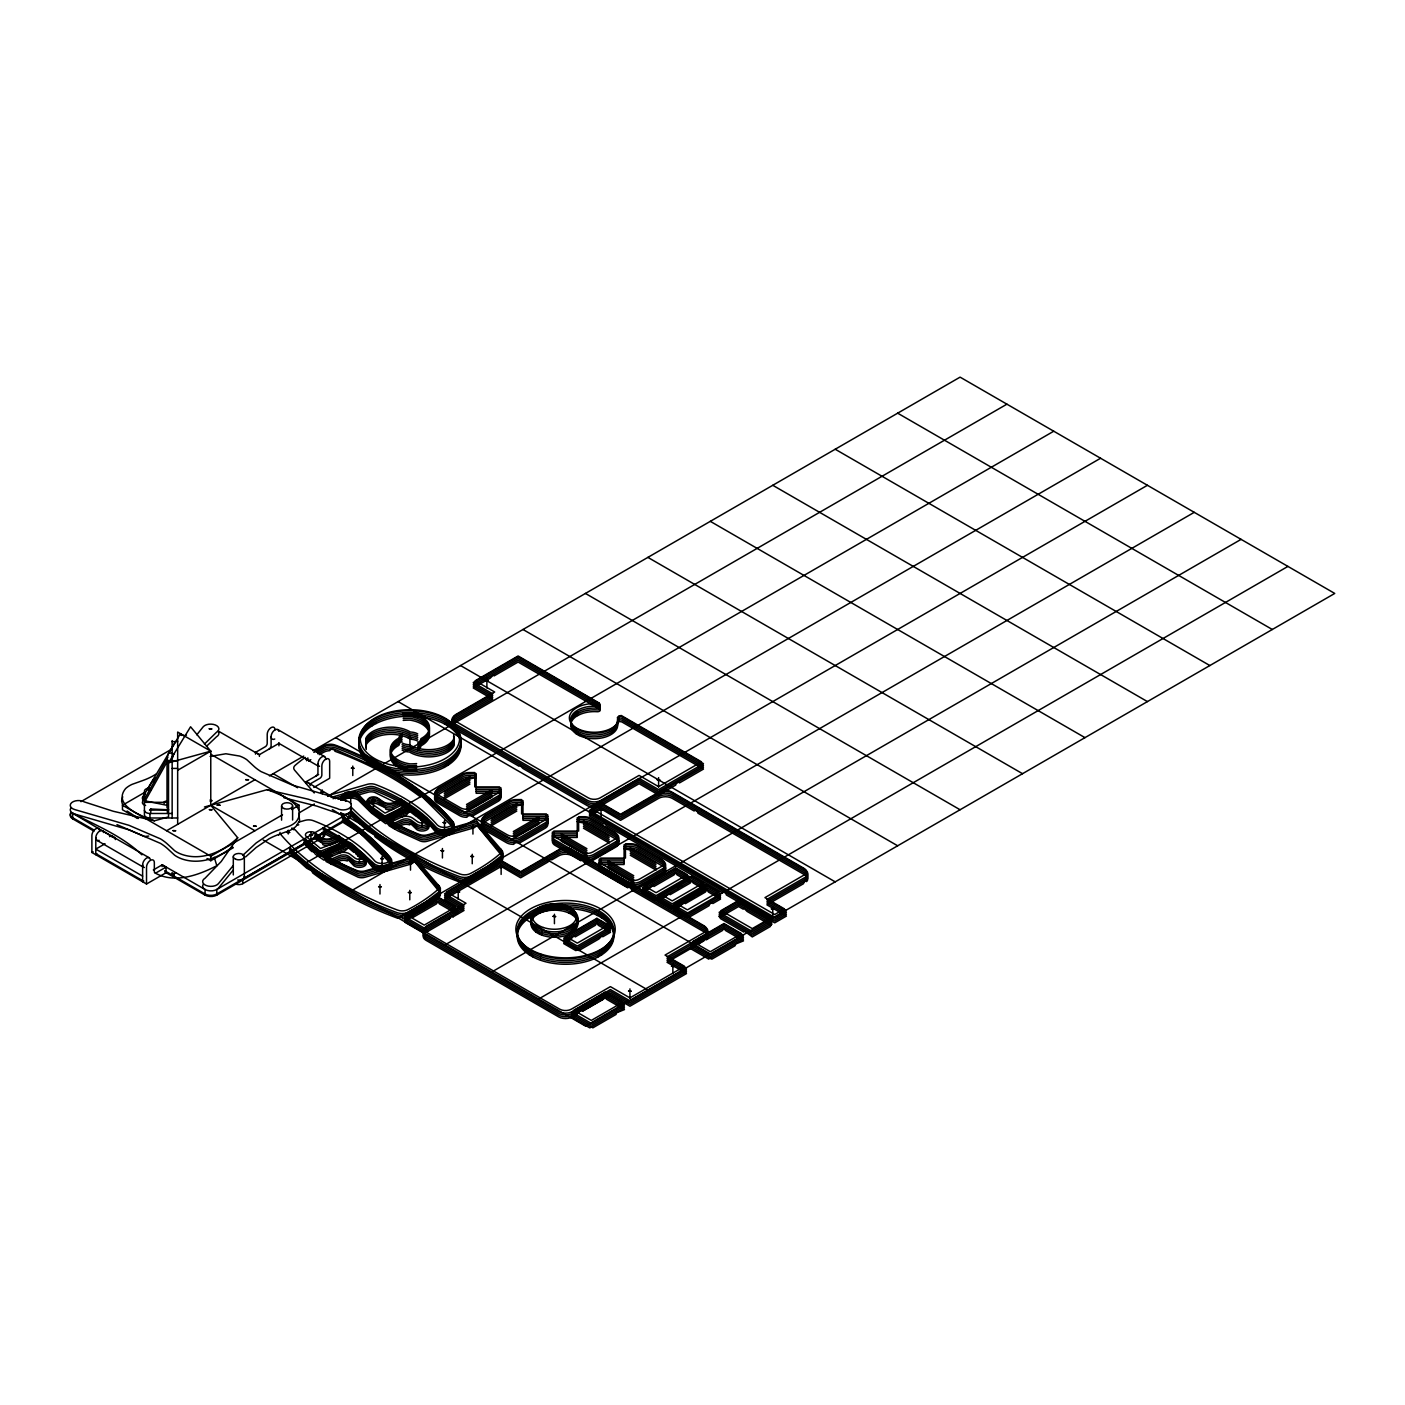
<?xml version="1.0" encoding="UTF-8"?>
<svg xmlns="http://www.w3.org/2000/svg" width="1405" height="1405" viewBox="0 0 1405 1405"><rect width="100%" height="100%" fill="white"/><g stroke="black" fill="none" stroke-linecap="round" stroke-linejoin="round"><path stroke-width="1.5" d="M122.709 796.74L121.603 801.026L122.867 805.82M536.359 915.077L537.834 912.776L539.467 913.268M372.114 725.805L372.852 723.979A51.054 29.47 0 0 1 375.205 722.644L376.031 723.557M529.861 917.588L531.389 915.305L532.969 915.779M448.933 919.204L452.41 915.832L453.183 916.745M677.667 888.575L678.439 886.783L680.758 885.449L681.53 886.344M450.074 917.184L449.301 918.975L427.331 931.673L426.558 930.76M444.226 767.429L445.034 765.655A51.054 29.47 0 0 0 447.352 764.285L448.09 765.163M597.669 957.191L598.495 955.4A48.297 27.889 0 0 0 600.831 954.048L601.568 954.943M569.376 934.132L571.765 931.48L572.485 932.34M165.931 801.149L164.244 801.728L164.122 803.397M537.254 913.777L539.081 911.705L540.943 912.372M144.434 799.146L167.88 757.19M167.88 760.386L144.434 802.325L167.88 802.325M175.256 742.244L147.297 789.487L151.319 790.312M167.002 807.682L167.002 760.263A5.515 1.493 -78.5 0 1 168.828 752.746L179.858 734.727L185.056 735.781A5.515 1.493 -78.5 0 1 186.479 735.114M145.611 805.469A5.515 3.179 0 0 1 142.695 801.5L142.695 797.004L153.725 778.967A5.515 3.179 0 0 1 155.147 777.703M237.708 837.766C223.342 851.623 201.776 861.353 181.895 854.416A28.908 16.684 0 0 1 174.642 850.71L168.108 844.651A59.993 34.633 0 0 0 160.486 838.873L129.067 825.35L74.922 809.631A8.272 4.777 0 0 1 71.778 802.554A8.272 4.777 0 0 1 84.37 801.939L113.278 811.265L154.445 820.801L168.53 816.902L168.53 762.827L190.571 726.771L210.768 751.166L210.768 805.241L237.708 837.766L221.2 861.528L205.06 878.213A8.272 4.777 0 0 0 206.131 885.484A8.272 4.777 0 0 0 218.372 883.675L233.09 865.726M196.805 734.797L203.181 726.807A8.272 4.777 0 0 1 215.422 724.998A8.272 4.777 0 0 1 216.493 732.268L204.41 744.123M576.173 733.796L576.875 732.918L579.246 735.57M536.008 932.095L536.71 931.234A23.463 13.541 0 0 0 539.046 932.586L539.889 934.343M671.467 907.454L670.712 908.368L658.576 901.36L669.377 893.773L670.15 894.669L690.206 883.095L691.734 880.847L693.262 883.078L705.398 890.085L697.688 894.546L696.915 893.633L694.597 894.967L693.824 896.776L673.768 908.35L672.222 907.893M686.659 916.429L685.903 917.342L673.75 910.335L684.551 902.748L685.324 903.643L705.38 892.07L706.926 889.822L708.436 892.052L720.589 899.06L712.879 903.52L712.107 902.607L709.788 903.942L709.016 905.751L688.959 917.325L687.414 916.868M529.299 954.82L530.036 953.942A48.297 27.889 0 0 0 532.372 955.295L533.18 957.086M317.688 753.73L324.116 750.252A9.659 5.585 0 0 1 335.777 749.743L371.921 765.321L372.676 764.408A51.054 29.47 0 0 0 375.012 765.76L375.82 767.534M233.09 870.239L218.372 888.188A8.272 4.777 0 0 1 207.483 890.454A8.272 4.777 0 0 1 203.321 884.219M444.419 723.874L446.017 723.417L447.545 725.683M597.459 915.463L598.284 914.532A48.297 27.889 0 0 1 600.638 915.884L601.393 917.693M568.955 913.074L569.798 912.126A23.463 13.541 0 0 1 572.134 913.478L572.836 915.322M206.447 746.371L216.493 736.764A8.272 4.777 0 0 0 218.038 731.267M242.608 855.487L256.184 842.947L269.04 834.271A59.993 34.633 0 0 1 279.033 829.863L289.518 826.105A28.908 16.684 0 0 0 295.946 821.925C309.609 805.188 278.945 793.86 267.108 789.68L204.445 806.997M245.612 856.927L256.184 847.461L269.04 838.785A59.993 34.633 0 0 1 279.033 834.377L289.518 830.601A28.908 16.684 0 0 0 295.946 826.421L299.651 820.678L298.685 813.671M232.598 846.706C218.829 858.086 199.44 865.094 181.895 858.912A28.908 16.684 0 0 1 174.642 855.206L168.108 849.164A59.993 34.633 0 0 0 160.486 843.386L129.067 829.863L74.922 814.127A8.272 4.777 0 0 1 70.935 807.945M305.781 759.403L307.923 757.945M306.483 760.72L308.643 759.28M308.643 761.071L310.839 759.648M313.842 752.395L324.116 746.652A9.659 5.585 0 0 1 335.777 746.125C379.596 762.634 422.097 786.326 453.165 822.013A9.659 5.585 0 0 1 448.81 829.477A9.659 5.585 0 0 1 435.866 826.965C419.691 808.384 397.685 795.88 374.924 787.063A6.902 3.987 0 0 0 368.04 786.818L331.053 797.425M156.429 773.927L152.513 776.21A59.993 34.633 0 0 1 142.52 780.618L132.035 784.376A28.908 16.684 0 0 0 125.607 788.556C111.943 805.293 142.608 816.621 154.445 820.801M80.928 801.675L171.744 749.128M164.912 871.978L205.077 895.108A8.272 4.777 0 0 0 216.792 895.108L348.879 818.676A8.272 4.777 0 0 0 350.618 813.39M177.662 770.274L210.768 751.166L177.662 732.04L177.662 824.366M137.497 818.43L122.463 809.754L122.463 805.241L144.539 792.49M109.572 836.625L111.399 835.571L115.315 837.819L115.315 839.593M255.499 754.134L255.499 752.378L265.264 746.74A2.757 1.598 -60 0 0 267.213 743.368L267.213 734.358A5.515 3.179 -60 0 1 271.112 727.597A5.515 3.179 -60 0 1 275.011 729.845M104.69 843.966L95.786 849.094L142.625 876.123M114.701 838.17L72.674 813.214L72.674 818.852L94.012 831.145M99.702 831.058A5.515 3.179 -60 0 0 95.786 828.81A5.515 3.179 -60 0 0 91.887 835.571L91.887 852.466L93.116 851.764M97.015 854.029L95.786 854.732L95.786 837.819A5.515 3.179 -60 0 1 99.404 831.251A5.515 3.179 -60 0 1 103.531 832.533M166.615 830.741L254.92 779.74M269.426 775.876L303.726 756.083M312.946 750.762L960.089 377.137L1334.75 593.437L585.428 1026.054L263.227 840.032M153.321 869.958L162.242 864.813L205.077 889.488L205.077 895.108M318.636 774.506L306.185 781.689L306.237 783.428M166.036 867.113L156.289 872.751A2.757 1.598 -60 0 1 154.339 871.627L154.339 862.617A5.515 3.179 -60 0 0 150.423 860.352A5.515 3.179 -60 0 0 146.524 867.113L146.524 884.008L166.036 872.751L166.036 867.113L162.137 864.865L162.137 866.622M335.532 798.602L306.185 781.689L310.136 783.92L319.901 778.282A2.757 1.598 -60 0 0 321.85 774.91L321.85 765.901A5.515 3.179 -60 0 1 325.749 759.139A5.515 3.179 -60 0 1 329.666 761.387L329.666 778.282L313.807 787.45M143.837 881.058L142.625 881.76L142.625 864.865M175.783 872.768L172.007 874.946L172.007 872.681L173.957 873.805L173.957 876.07M122.463 805.241L210.768 856.225L282.528 814.795M291.731 809.491L299.089 805.241L299.089 809.754M207.009 858.56L210.768 860.738L233.318 847.707M299.23 812.757L314.369 804.011M327.611 796.372L1006.928 404.166M324.731 829.793A5.515 3.179 0 0 1 323.22 832.691L242.731 879.179L242.731 883.675A5.515 3.179 0 0 1 234.916 883.675M242.731 883.675L323.22 837.204A5.515 3.179 0 0 0 323.87 833.147M304.446 863.829L1053.75 431.212M444.261 791.665L469.955 776.825M444.261 793.474L469.955 778.633M444.261 795.283L469.955 780.442M444.261 797.074L469.955 782.234M444.261 798.883L469.955 784.043M466.495 804.503L492.189 789.663M466.495 806.312L492.189 791.472M466.495 808.121L492.189 793.281M466.495 809.912L492.189 795.072M466.495 811.721L492.189 796.881M351.268 890.858L1100.589 458.241M491.083 818.711L516.794 803.871M491.083 820.52L516.794 805.68M491.083 822.311L516.794 807.471M491.083 824.12L516.794 809.28M491.083 825.912L516.794 811.071M513.317 831.549L539.028 816.709M513.317 833.341L539.028 818.5M513.317 835.15L539.028 820.309M513.317 836.959L539.028 822.118M513.317 838.75L539.028 823.91M398.107 917.904L1147.428 485.287M444.928 944.933L1194.25 512.333M491.768 971.979L1241.089 539.362M672.222 907.437L706.926 887.574L720.589 895.459L687.414 914.62L673.75 906.717M538.607 999.008L1287.911 566.408M316.915 752.378L324.116 748.461A9.659 5.585 0 0 1 335.777 747.934C379.596 764.443 422.097 788.117 453.165 823.804A9.659 5.585 0 0 1 448.81 831.286A9.659 5.585 0 0 1 435.866 828.774C419.691 810.176 397.685 797.671 374.924 788.872A6.902 3.987 0 0 0 368.04 788.627L333.003 798.672M319.269 754.643L324.116 752.061A9.659 5.585 0 0 1 329.789 750.656L330.684 749.287A9.659 5.585 0 0 1 334.197 749.708L335.005 751.271C365.247 762.458 394.384 777.176 420.148 796.67L420.815 795.827L422.782 797.355L453.165 827.422A9.659 5.585 0 0 1 448.81 834.886A9.659 5.585 0 0 1 435.866 832.375L427.893 822.733L427.313 823.541L419.919 815.901L409.593 809.877L408.855 808.051L407.38 807.12L406.642 807.998L374.924 792.473A6.902 3.987 0 0 0 368.04 792.227L340.783 800.042M210.03 800.06L212.155 800.674L210.206 801.465M210.083 756.434L225.871 753.765L239.658 756.066A28.908 16.684 0 0 1 246.894 759.771L253.444 765.83A59.993 34.633 0 0 0 261.067 771.608L292.486 785.132L346.631 800.85A8.272 4.777 0 0 1 349.775 807.928A8.272 4.777 0 0 1 337.165 808.542L308.275 799.217L267.108 789.68M327.874 795.634L367.425 784.306A8.272 4.777 0 0 1 375.697 784.605A179.383 103.566 0 0 1 437.113 824.805A8.272 4.777 0 0 0 448.195 826.965A8.272 4.777 0 0 0 451.936 820.555A331.159 191.185 0 0 0 335.04 745.001A8.272 4.777 0 0 0 325.029 745.44A179.383 103.566 0 0 0 314.755 751.183M337.867 799.076L368.04 790.418A6.902 3.987 0 0 1 374.924 790.681C397.685 799.48 419.691 811.985 435.866 830.566A9.659 5.585 0 0 0 448.81 833.095A9.659 5.585 0 0 0 453.165 825.613C430.914 799.867 402.234 780.39 371.921 765.321M298.896 822.101L304.99 820.362A8.272 4.777 0 0 1 313.245 820.66A179.383 103.566 0 0 1 374.661 860.861A8.272 4.777 0 0 0 385.76 863.021A8.272 4.777 0 0 0 389.484 856.611A331.159 191.185 0 0 0 332.3 809.543M296.841 825.385L298.791 824.823M477.085 821.556L427.173 835.87A6.902 3.987 0 0 1 420.288 835.624L400.337 826.737L382.055 815.831M414.651 857.612L364.738 871.925A6.902 3.987 0 0 1 357.836 871.68L327.646 857.068L303.743 838.996M168.53 762.827L210.768 751.166M148.719 836.045L144.487 836.484L116.966 824.63M150.792 809.017L149.562 810.176L168.723 809.807L150.792 809.017L150.792 812.301M172.148 741.612L177.662 741.612M172.148 760.72L177.662 760.72M172.148 768.412L177.662 768.412M476.155 775.367L469.094 775.367A9.659 5.585 0 0 0 462.263 777L437.429 791.331A9.659 5.585 0 0 0 437.429 799.217L459.663 812.055A9.659 5.585 0 0 0 473.327 812.055L498.16 797.724A9.659 5.585 0 0 0 500.988 793.772M476.155 777.158L469.094 777.158A9.659 5.585 0 0 0 462.263 778.792L437.429 793.14A9.659 5.585 0 0 0 437.429 801.026L459.663 813.864A9.659 5.585 0 0 0 473.327 813.864L498.16 799.515A9.659 5.585 0 0 0 500.988 795.581M476.155 777.615L469.094 778.967A9.659 5.585 0 0 0 462.263 780.6L436.288 795.722L435.813 794.809A9.659 5.585 0 0 0 434.689 796.758L434.602 798.62A9.659 5.585 0 0 0 437.429 802.817L459.663 815.655A9.659 5.585 0 0 0 466.934 817.289L467.83 815.884A9.659 5.585 0 0 0 471.184 815.234L472.66 816.006L498.16 801.324A9.659 5.585 0 0 0 500.988 797.373L500.988 787.889L476.155 787.889M476.155 789.698L500.988 789.698M476.155 791.507L500.988 791.507M500.988 791.946L499.6 793.298L476.155 793.298L476.155 773.558L469.094 773.558A9.659 5.585 0 0 0 462.263 775.191L437.429 789.522A9.659 5.585 0 0 0 437.429 797.408L459.663 810.246A9.659 5.585 0 0 0 473.327 810.246L498.16 795.915A9.659 5.585 0 0 0 500.988 791.963M522.976 802.396L515.916 802.396A9.659 5.585 0 0 0 509.102 804.029L484.251 818.377A9.659 5.585 0 0 0 484.251 826.263L506.485 839.101A9.659 5.585 0 0 0 520.149 839.101L544.982 824.753A9.659 5.585 0 0 0 547.81 820.819M522.976 804.204L515.916 804.204A9.659 5.585 0 0 0 509.102 805.838L484.251 820.169A9.659 5.585 0 0 0 484.251 828.054L506.485 840.893A9.659 5.585 0 0 0 520.149 840.893L544.982 826.562A9.659 5.585 0 0 0 547.81 822.61M522.976 804.644L515.916 805.996A9.659 5.585 0 0 0 509.102 807.629L483.127 822.768L482.653 821.855A9.659 5.585 0 0 0 481.529 823.804L481.441 825.666A9.659 5.585 0 0 0 484.251 829.863L506.485 842.701A9.659 5.585 0 0 0 513.773 844.335L514.652 842.93A9.659 5.585 0 0 0 518.024 842.28L519.499 843.053L544.982 828.353A9.659 5.585 0 0 0 547.81 824.419L547.81 814.935L522.976 814.935M144.434 810.299A5.515 3.179 0 0 0 149.949 813.477L172.148 813.477M522.976 816.744L547.81 816.744M149.457 787.994A5.515 3.179 0 0 0 144.434 791.173L144.434 814.795A5.515 3.179 0 0 0 149.949 817.991L177.662 817.991M522.976 818.535L547.81 818.535M577.244 819.519L584.304 819.519A9.659 5.585 0 0 1 591.136 821.152L615.97 835.501A9.659 5.585 0 0 1 615.97 843.386L593.735 856.225A9.659 5.585 0 0 1 580.072 856.225L555.238 841.876A9.659 5.585 0 0 1 552.411 837.942M577.244 821.328L584.304 821.328A9.659 5.585 0 0 1 591.136 822.961L615.97 837.292A9.659 5.585 0 0 1 615.97 845.178L593.735 858.016A9.659 5.585 0 0 1 580.072 858.016L555.238 843.685A9.659 5.585 0 0 1 552.411 839.733M577.244 821.785L584.304 823.119A9.659 5.585 0 0 1 591.136 824.753L617.111 839.891L617.585 838.978A9.659 5.585 0 0 1 618.709 840.928L618.78 842.789A9.659 5.585 0 0 1 615.97 846.987L593.735 859.825A9.659 5.585 0 0 1 586.465 861.458L585.569 860.053A9.659 5.585 0 0 1 582.197 859.403L580.739 860.176L555.238 845.476A9.659 5.585 0 0 1 552.411 841.542L552.411 832.059L577.244 832.059M552.411 833.868L577.244 833.868M552.411 835.659L577.244 835.659M624.083 846.565L631.144 846.565A9.659 5.585 0 0 1 637.958 848.198L662.809 862.53A9.659 5.585 0 0 1 662.809 870.415L640.575 883.253A9.659 5.585 0 0 1 626.911 883.253L602.078 868.922A9.659 5.585 0 0 1 599.25 864.971M624.083 848.357L631.144 848.357A9.659 5.585 0 0 1 637.958 849.99L662.809 864.338A9.659 5.585 0 0 1 662.809 872.224L640.575 885.062A9.659 5.585 0 0 1 626.911 885.062L602.078 870.714A9.659 5.585 0 0 1 599.25 866.78M624.083 848.813L631.144 850.166A9.659 5.585 0 0 1 637.958 851.799L663.933 866.938L664.407 866.024A9.659 5.585 0 0 1 665.531 867.956L665.619 869.818A9.659 5.585 0 0 1 662.809 874.033L640.575 886.854A9.659 5.585 0 0 1 633.286 888.487L632.408 887.082A9.659 5.585 0 0 1 629.036 886.432L627.561 887.205L602.078 872.523A9.659 5.585 0 0 1 599.25 868.571L599.25 859.105L624.083 859.105M599.25 860.896L624.083 860.896M599.25 862.705L624.083 862.705M168.828 752.746L174.044 753.818A5.515 1.493 -78.5 0 0 172.604 757.822M167.002 760.263L170.462 760.966M167.002 805.328L146.067 801.061A5.515 3.179 0 0 1 142.695 797.004M283.986 797.794L316.652 806.066L337.165 813.038A8.272 4.777 0 0 0 347.685 813.618A8.272 4.777 0 0 0 350.618 807.752M322.307 832.568L339.624 841.314L354.833 851.29L355.5 850.429L364.861 859.597A6.902 3.987 0 0 1 366.003 860.861L366.178 862.652A6.902 3.987 0 0 1 362.174 867.043A6.902 3.987 0 0 1 353.867 865.761L348.932 860.562L347.896 859.913L347.281 861.002A6.902 3.987 0 0 0 339.29 861.089L331.527 864.409L324.959 857.928L325.837 858.912L345.015 850.727L348.493 847.882L353.92 852.414L355.219 852.062L355.869 853.924L363.649 860.018L365.441 858.771L373.431 868.431A9.659 5.585 0 0 0 386.375 870.942A9.659 5.585 0 0 0 390.731 863.46L360.347 833.411L341.626 821.433M323.168 827.545L352.111 843.896L373.431 863.021A9.659 5.585 0 0 0 386.375 865.533A9.659 5.585 0 0 0 390.731 858.051L369.199 836.625L342.363 816.498M323.168 829.354L341.169 838.609L356.817 849.2M323.168 831.163L341.169 840.418L356.817 850.991M73.042 813.425C96.717 825.683 122.411 836.133 141.905 854.837M138.463 818.483L127.082 811.036M155.305 873.12C174.905 883.868 198.544 875.139 216.827 865.726L214.263 857.366M897.655 413.175L1272.315 629.493M835.202 449.231L1209.863 665.548M772.768 485.287L1147.428 701.587M710.315 521.343L1084.976 737.643M647.881 557.381L1022.541 773.698M585.428 593.437L960.089 809.754M522.994 629.493L897.655 845.792M460.541 665.548L835.202 881.848M658.611 793.193L639.099 781.918L601.041 803.888A9.659 5.585 0 0 1 587.378 803.888L454.693 727.281A9.659 5.585 0 0 1 454.693 719.395L492.751 697.424L473.222 686.167L518.111 660.245L599.426 707.189A2.757 1.598 0 0 1 599.953 709.016A2.757 1.598 0 0 1 597.125 709.894A23.534 13.593 0 0 0 577.718 713.81M398.107 701.587L772.768 917.904M720.589 893.65L706.926 885.765L673.75 904.925L687.414 912.811M705.398 888.294L691.734 880.408L657.61 900.148L656.837 899.253L654.554 900.166L642.401 893.159L653.202 885.572L653.975 886.485L674.031 874.894L675.577 872.663L677.087 874.876L689.24 881.901M689.24 880.092L675.577 872.206L642.401 891.35L656.065 899.235L691.734 878.599L705.398 886.485L672.222 905.645L658.576 897.76M583.444 820.994L609.138 835.835M630.265 848.04L655.977 862.863M583.444 822.803L609.138 837.643M630.265 849.832L655.977 864.672M583.444 824.595L609.138 839.435M630.265 851.641L655.977 866.481M583.444 826.403L609.138 841.244M630.265 853.432L655.977 868.272M583.444 828.212L609.138 843.035M630.265 855.241L655.977 870.081M561.21 833.832L586.904 848.673M608.031 860.861L633.743 875.701M561.21 835.641L586.904 850.464M608.031 862.67L633.743 877.51M561.21 837.433L586.904 852.273M608.031 864.479L633.743 879.319M561.21 839.242L586.904 854.082M608.031 866.27L633.743 881.111M561.21 841.033L586.904 855.873M608.031 868.079L633.743 882.92M335.655 737.643L710.315 953.96M690.803 946.97L710.315 958.228L743.491 939.084L723.979 927.809L667.006 960.493L686.518 971.751L629.932 1004.417L610.402 993.159L571.765 1015.692L591.294 1026.95L624.452 1007.807L604.94 996.531M277.786 729.564L324.608 756.61M318.268 766.076L278.928 743.368L259.31 754.696L219.145 731.548M255.499 752.378L259.416 754.626L259.416 756.382M273.22 773.698L297.561 787.748M340.66 812.634L647.881 989.998M210.768 754.257L299.089 805.241M457.433 908.894L437.903 897.619L404.745 916.78L424.257 928.038L464.054 905.066L444.542 893.791L501.128 861.125L520.64 872.382L558.698 850.411A9.659 5.585 0 0 1 572.362 850.411L705.047 927.019A9.659 5.585 0 0 1 705.047 934.905L667.006 956.875L686.518 968.15L629.932 1000.817L610.402 989.559L572.362 1011.53A9.659 5.585 0 0 1 558.698 1011.53L426.014 934.905A9.659 5.585 0 0 1 426.014 927.019M457.433 910.686L437.903 899.428L404.745 918.571L424.257 929.847L464.054 906.857L444.542 895.6L501.128 862.916L520.64 874.191L558.698 852.22A9.659 5.585 0 0 1 572.362 852.22L705.047 928.828A9.659 5.585 0 0 1 705.047 936.714L667.006 958.684L686.518 969.942L629.932 1002.626L610.402 991.35L572.362 1013.321A9.659 5.585 0 0 1 558.698 1013.321L426.014 936.714A9.659 5.585 0 0 1 426.014 928.828M457.433 912.495L437.903 901.22L404.745 920.38L424.257 931.638L464.054 908.666L444.542 897.391L501.128 864.725L520.64 876L558.698 854.029A9.659 5.585 0 0 1 572.362 854.029L705.047 930.637A9.659 5.585 0 0 1 705.047 938.522M457.433 914.304L439.466 903.924L437.903 901.676L436.375 903.924L413.228 917.289L412.455 916.376L404.745 922.189L422.694 932.551L426.786 930.637L427.559 931.533M210.768 805.241L254.92 830.741M102.46 830.794L149.281 857.823M94.012 830.021L72.674 817.728A8.272 4.777 0 0 1 70.935 812.441M164.684 870.714L205.077 893.984A8.272 4.777 0 0 0 216.792 893.984L348.879 817.552A8.272 4.777 0 0 0 350.618 812.266M96.945 840.348L143.767 867.394M95.786 853.59L142.625 880.636M91.887 852.466L146.524 884.008M342.363 818.307L368.602 837.907L390.731 859.86A9.659 5.585 0 0 1 386.375 867.342A9.659 5.585 0 0 1 373.431 864.83L357.467 849.709M342.363 820.099L368.602 839.698L390.731 861.669A9.659 5.585 0 0 1 386.375 869.133A9.659 5.585 0 0 1 373.431 866.622L357.467 851.5M382.055 817.622L399.529 828.107L420.288 837.415A6.902 3.987 0 0 0 427.173 837.679L477.085 823.365L501.866 852.185A9.659 5.585 0 0 1 501.269 857.753L487.307 868.343L471.114 877.844A9.659 5.585 0 0 1 459.435 878.353C419.322 863.285 380.597 842.21 350.302 811.475M382.055 819.431L400.337 830.337L420.288 839.224A6.902 3.987 0 0 0 427.173 839.47L477.085 825.174L501.866 853.977A9.659 5.585 0 0 1 501.269 859.544L487.307 870.152L471.114 879.635A9.659 5.585 0 0 1 459.435 880.162C419.322 865.094 380.597 844.001 350.302 813.267M401.215 805.364L408.258 808.911L407.432 810.667L389.062 819.449L388.219 818.5L385.725 819.695L384.882 821.451L378.612 817.078L377.91 815.234L376.522 815.62L369.55 810.755L368.163 808.437A6.902 3.987 0 0 1 367.004 807.278L366.775 808.209A6.902 3.987 0 0 1 370.358 803.695A6.902 3.987 0 0 1 378.788 804.696L385.181 807.647L385.813 809.262A6.902 3.987 0 0 0 393.786 808.911M381.352 815.339L369.094 805.627L359.346 795.722A9.659 5.585 0 0 0 346.824 793.087A9.659 5.585 0 0 0 341.678 800.2M381.352 817.148L369.094 807.436L359.346 797.531A9.659 5.585 0 0 0 348.563 794.563A9.659 5.585 0 0 0 341.046 799.919M381.352 818.939L369.094 809.227L359.346 799.322A9.659 5.585 0 0 0 349.933 796.249A9.659 5.585 0 0 0 341.468 800.148M394.471 820.292L389.308 816.551L410.892 806.628L426.365 817.851A5.515 3.179 0 0 1 425.487 822.329A5.515 3.179 0 0 1 417.742 821.82L412.578 818.079A8.272 4.777 0 0 0 400.952 817.324M331.808 856.084L326.891 852.238L349.072 842.754L363.842 854.293A5.515 3.179 0 0 1 362.683 858.754A5.515 3.179 0 0 1 354.973 858.086L350.056 854.24A8.272 4.777 0 0 0 338.464 853.239M303.743 840.787L327.646 858.877L357.836 873.471A6.902 3.987 0 0 0 364.738 873.717L414.651 859.421L439.431 888.223A9.659 5.585 0 0 1 438.817 893.791L424.854 904.399L408.662 913.882A9.659 5.585 0 0 1 396.983 914.409C357.59 899.622 319.567 879.003 289.483 849.182M303.743 842.596L327.646 860.668L357.836 875.28A6.902 3.987 0 0 0 364.738 875.526L414.651 861.212L439.431 890.032A9.659 5.585 0 0 1 438.817 895.6L424.854 906.207L408.662 915.691A9.659 5.585 0 0 1 396.983 916.218C357.59 901.413 319.567 880.812 289.483 850.973M303.743 843.053L310.312 850.236L312.209 851.781L312.858 850.956L315.493 854.328L323.923 860.159L325.398 859.737L326.136 861.564L357.836 877.071A6.902 3.987 0 0 0 364.738 877.335L411.454 863.935L414.651 861.669L439.431 891.841A9.659 5.585 0 0 1 438.817 897.409L424.854 907.999L408.662 917.5A9.659 5.585 0 0 1 402.972 918.888L402.076 917.553A9.659 5.585 0 0 1 398.581 917.149L397.773 918.273C367.53 907.103 338.394 892.386 312.63 872.874L311.963 871.03L306.764 868.272L289.483 852.782M289.483 847.373C319.567 877.212 357.59 897.813 396.983 912.618A9.659 5.585 0 0 0 408.662 912.091L424.854 902.59L438.817 891.999A9.659 5.585 0 0 0 439.431 886.432L414.018 856.874L365.335 870.837A8.272 4.777 0 0 1 357.081 870.538A179.383 103.566 0 0 1 295.665 830.32A8.272 4.777 0 0 0 291.696 828.107M350.302 809.666C380.597 840.401 419.322 861.493 459.435 876.562A9.659 5.585 0 0 0 471.114 876.035L487.307 866.551L501.269 855.944A9.659 5.585 0 0 0 501.866 850.376L476.471 820.819L427.787 834.781A8.272 4.777 0 0 1 419.515 834.482A179.383 103.566 0 0 1 358.117 794.282A8.272 4.777 0 0 0 347.017 792.121A8.272 4.777 0 0 0 343.277 798.532A331.159 191.185 0 0 0 345.771 801.359M350.302 815.076L367.302 830.671L374.415 834.974L375.082 836.836C400.829 856.33 429.965 871.047 460.208 882.235L461.016 881.093A9.659 5.585 0 0 0 464.528 881.515L465.424 882.849A9.659 5.585 0 0 0 471.114 881.444L487.307 871.961L501.269 861.353A9.659 5.585 0 0 0 501.866 855.785L477.085 825.613L473.906 827.879L427.173 841.279A6.902 3.987 0 0 1 420.288 841.033L397.896 830.864L389.326 825.964L387.095 823.225L385.637 823.629L371.5 813.144L359.346 801.131A9.659 5.585 0 0 0 343.189 800.095M314.228 792.982L294.593 770.151A8.272 4.777 0 0 1 295.103 765.391A179.383 103.566 0 0 1 305.271 757.4M452.024 916.06L452.796 916.973L464.054 910.458L444.542 899.2L501.128 866.534C505.554 867.746 496.861 868.202 501.128 866.411L520.64 877.791L547.827 862.108L550.936 858.964L551.708 859.86L558.698 855.821A9.659 5.585 0 0 1 572.362 855.821L580.95 860.791L581.723 859.878L584.849 863.039L627.772 887.82L628.562 886.924L630.898 888.276L631.688 890.068L705.047 932.428A9.659 5.585 0 0 1 706.662 939.084L706.188 938.171L703.501 941.209L697.284 943.458L696.511 945.249L667.006 962.284L686.518 973.56L629.932 1006.226L610.402 994.968L607.311 996.76L606.521 995.846L603.412 998.99L583.233 1010.652L582.46 1009.756L577.789 1012.443L577.016 1014.234L572.362 1016.921A9.659 5.585 0 0 1 558.698 1016.921L426.014 940.314A9.659 5.585 0 0 1 423.994 934.132L424.398 932.305A9.659 5.585 0 0 1 426.014 931.076M772.768 906.629L772.768 916.095M672.855 964.093L672.855 973.56M658.611 777.632L658.611 787.099M629.932 988.874L629.932 998.34M601.041 807.489L601.041 816.955M554.431 914.251L554.431 923.7M501.128 864.953L501.128 874.419M486.885 678.492L486.885 687.958M472.941 824.612L472.941 834.078M472.238 854.293L472.238 863.759M458.206 889.734L458.206 899.2M444.524 820.432L444.524 829.898M442.435 848.515L442.435 857.963M422.044 817.587L422.044 827.053M410.506 860.668L410.506 870.134M409.926 736.132L409.926 745.598M409.786 890.349L409.786 899.815M382.072 856.488L382.072 865.954M379.982 884.553L379.982 894.019M373.467 797.777L373.467 807.243M359.417 853.941L359.417 863.39M352.778 766.076L352.778 775.542M350.706 794.141L350.706 803.607M348.879 818.676L348.879 813.038L216.792 889.47L216.792 895.108M323.22 832.691L323.22 837.204M322.272 789.961L322.272 793.755M317.952 763.635L317.952 772.662A2.757 1.598 -60 0 1 316.002 776.034M310.944 832.621L310.944 842.087M310.136 783.92L310.136 785.676M292.609 805.855L292.609 820.046M288.253 830.197L288.253 833.99M281.58 805.961L281.58 820.151M278.928 742.665L278.928 745.827M271.112 736.606L271.112 745.616A2.757 1.598 -60 0 1 269.163 748.988M244.347 856.593L244.347 876.878M233.3 856.699L233.3 874.946M210.768 856.225L210.768 860.738M172.148 740.593L172.148 817.991M167.336 809.017L167.336 812.301M153.725 778.967L153.725 781.97M149.949 813.477L149.949 817.991M111.399 835.571L111.399 836.625M278.752 835.22A9.659 5.585 0 0 1 278.629 834.693M292.398 829.213A9.659 5.585 0 0 1 293.979 829.758M314.351 838.627A6.902 3.987 0 0 1 316.617 839.821L322.325 843.07L322.922 844.704A6.902 3.987 0 0 0 330.913 844.774L338.868 841.613L345.138 845.494L344.243 847.215L324.608 855.03L323.712 854.029L321.043 855.101L320.147 856.804L315.809 851.816L314.562 850.78L313.947 851.606L306.501 845.389L305.254 843A6.902 3.987 0 0 1 304.85 842.614M304.85 842.157A6.902 3.987 0 0 0 305.254 842.543L320.147 854.995L345.138 845.055L338.868 839.804L330.913 842.965A6.902 3.987 0 0 1 321.324 841.946L316.617 838.012A6.902 3.987 0 0 0 314.351 836.818M304.85 840.348A6.902 3.987 0 0 0 305.254 840.734L320.147 853.204L345.138 843.246L338.868 837.995L330.913 841.173A6.902 3.987 0 0 1 321.324 840.155L316.617 836.221A6.902 3.987 0 0 0 314.351 835.009M304.85 838.557A6.902 3.987 0 0 0 305.254 838.943L320.147 851.395L345.138 841.455L338.868 836.203L330.913 839.365A6.902 3.987 0 0 1 321.324 838.346L316.617 834.412A6.902 3.987 0 0 0 314.351 833.218M577.631 715.567A23.463 13.541 0 0 0 586.605 737.941A23.463 13.541 0 0 0 617.498 723.452L617.989 722.258A2.582 1.493 0 0 1 620.027 721.626L621.291 721.766A3.109 1.791 0 0 1 622.187 722.135L703.484 769.079L679.493 782.919L678.72 782.023L676.402 783.358L675.629 785.167L658.611 794.984L639.099 783.727L601.041 805.697A9.659 5.585 0 0 1 587.378 805.697L522.976 768.5L519.868 765.356L519.095 766.269L454.693 729.09A9.659 5.585 0 0 1 454.693 721.204L492.751 699.233L473.222 687.958L490.257 678.141L493.348 674.997L494.121 675.893L518.111 662.054L599.426 708.998A2.757 1.598 0 0 1 599.953 710.825A2.757 1.598 0 0 1 597.125 711.703A23.534 13.593 0 0 0 577.718 715.619M577.631 713.758A23.463 13.541 0 0 0 586.605 736.15A23.463 13.541 0 0 0 617.498 721.661L617.989 720.449A2.582 1.493 0 0 1 620.027 719.817L621.291 719.975A3.109 1.791 0 0 1 622.187 720.326L703.484 767.271L620.553 814.935L601.041 803.66L589.327 810.422L774.717 917.447L786.414 910.686L766.902 899.428L804.96 877.458A9.659 5.585 0 0 0 804.96 869.572L672.275 792.964A9.659 5.585 0 0 0 658.611 792.964M577.631 711.966A23.463 13.541 0 0 0 586.605 734.341A23.463 13.541 0 0 0 617.498 719.852L617.989 718.658A2.582 1.493 0 0 1 620.027 718.008L621.291 718.166A3.109 1.791 0 0 1 622.187 718.535L703.484 765.479L658.611 791.384L639.099 780.126L601.041 802.079A9.659 5.585 0 0 1 587.378 802.079L454.693 725.472A9.659 5.585 0 0 1 454.693 717.586L492.751 695.615L473.222 684.358L518.111 658.453L599.426 705.398A2.757 1.598 0 0 1 599.953 707.224A2.757 1.598 0 0 1 597.125 708.102M577.718 712.001A23.534 13.593 0 0 1 597.107 708.173M417.724 750.112A11.047 6.375 0 0 0 420.938 745.879A26.186 15.121 0 0 0 428.683 731.109A26.186 15.121 0 0 0 409.926 720.115A44.152 25.501 0 0 0 403.2 720.396M402.111 750.112A11.047 6.375 0 0 0 409.435 751.974A26.186 15.121 0 0 0 435.023 756.434A26.186 15.121 0 0 0 454.078 745.598A44.152 25.501 0 0 0 453.569 741.717M402.111 741.102A11.047 6.375 0 0 0 398.897 745.335A26.186 15.121 0 0 0 391.152 760.105A26.186 15.121 0 0 0 409.926 771.099A44.152 25.501 0 0 0 416.635 770.801M417.724 741.102A11.047 6.375 0 0 0 410.401 739.241A26.186 15.121 0 0 0 384.812 734.78A26.186 15.121 0 0 0 365.757 745.598A44.152 25.501 0 0 0 366.266 749.48M417.724 748.303A11.047 6.375 0 0 0 420.938 744.07A26.186 15.121 0 0 0 428.683 729.3A26.186 15.121 0 0 0 409.926 718.306A44.152 25.501 0 0 0 403.2 718.605M402.111 748.303A11.047 6.375 0 0 0 409.435 750.165A26.186 15.121 0 0 0 435.023 754.626A26.186 15.121 0 0 0 454.078 743.807A44.152 25.501 0 0 0 453.569 739.926M402.111 739.293A11.047 6.375 0 0 0 398.897 743.526A26.186 15.121 0 0 0 391.152 758.296A26.186 15.121 0 0 0 409.926 769.29A44.152 25.501 0 0 0 416.635 768.992M417.724 739.293A11.047 6.375 0 0 0 410.401 737.432A26.186 15.121 0 0 0 384.812 732.971A26.186 15.121 0 0 0 365.757 743.807A44.152 25.501 0 0 0 366.266 747.671M417.724 746.512A11.047 6.375 0 0 0 420.938 742.279A26.186 15.121 0 0 0 428.683 727.491A26.186 15.121 0 0 0 409.926 716.497A44.152 25.501 0 0 0 403.2 716.796M402.111 746.512A11.047 6.375 0 0 0 409.435 748.356A26.186 15.121 0 0 0 435.023 752.834A26.186 15.121 0 0 0 454.078 741.998A44.152 25.501 0 0 0 453.569 738.117M402.111 737.485A11.047 6.375 0 0 0 398.897 741.717A26.186 15.121 0 0 0 391.152 756.487A26.186 15.121 0 0 0 409.926 767.481A44.152 25.501 0 0 0 416.635 767.2M417.724 737.485A11.047 6.375 0 0 0 410.401 735.623A26.186 15.121 0 0 0 384.812 731.162A26.186 15.121 0 0 0 365.757 741.998A44.152 25.501 0 0 0 366.266 745.879M417.724 744.703A11.047 6.375 0 0 0 420.938 740.47A26.186 15.121 0 0 0 428.683 725.7A26.186 15.121 0 0 0 409.926 714.706A44.152 25.501 0 0 0 403.2 714.987M402.111 744.703A11.047 6.375 0 0 0 409.435 746.564A26.186 15.121 0 0 0 435.023 751.025A26.186 15.121 0 0 0 454.078 740.189A44.152 25.501 0 0 0 453.569 736.308M402.111 735.693A11.047 6.375 0 0 0 398.897 739.926A26.186 15.121 0 0 0 391.152 754.696A26.186 15.121 0 0 0 409.926 765.69A44.152 25.501 0 0 0 416.635 765.391M417.724 735.693A11.047 6.375 0 0 0 410.401 733.832A26.186 15.121 0 0 0 384.812 729.371A26.186 15.121 0 0 0 365.757 740.189A44.152 25.501 0 0 0 366.266 744.07M417.724 742.894A11.047 6.375 0 0 0 420.938 738.661A26.186 15.121 0 0 0 428.683 723.891A26.186 15.121 0 0 0 409.926 712.897A44.152 25.501 0 0 0 403.2 713.196M402.111 742.894A11.047 6.375 0 0 0 409.435 744.755A26.186 15.121 0 0 0 435.023 749.216A26.186 15.121 0 0 0 454.078 738.398A44.152 25.501 0 0 0 453.569 734.516M402.111 733.884A11.047 6.375 0 0 0 398.897 738.117A26.186 15.121 0 0 0 391.152 752.887A26.186 15.121 0 0 0 409.926 763.881A44.152 25.501 0 0 0 416.635 763.582M417.724 733.884A11.047 6.375 0 0 0 410.401 732.023A26.186 15.121 0 0 0 384.812 727.562A26.186 15.121 0 0 0 365.757 738.398A44.152 25.501 0 0 0 366.266 742.262M350.987 806.944A331.159 191.185 0 0 0 460.173 874.086A8.272 4.777 0 0 0 470.183 873.629A179.383 103.566 0 0 0 500.11 853.696A8.272 4.777 0 0 0 500.637 848.936M279.981 832.375A8.272 4.777 0 0 0 280.842 834.57A331.159 191.185 0 0 0 397.738 910.141A8.272 4.777 0 0 0 407.749 909.685A179.383 103.566 0 0 0 437.675 889.751A8.272 4.777 0 0 0 438.184 884.974M179.858 734.727A5.515 1.493 -78.5 0 1 181.667 735.465M144.188 867.57A5.515 3.179 -60 0 1 144.469 859.965A5.515 3.179 -60 0 1 150.37 859.579M104.831 843.72A2.757 1.598 -60 0 1 104.479 843.702M99.14 840.348A5.515 3.179 -60 0 1 95.803 837.679M319.515 766.34A5.515 3.179 -60 0 1 320.235 758.226A5.515 3.179 -60 0 1 325.749 759.455M274.748 739.012A5.515 3.179 -60 0 1 271.112 736.659A5.515 3.179 -60 0 1 274.642 730.091A5.515 3.179 -60 0 1 278.857 731.32M72.674 818.852A8.272 4.777 0 0 1 70.935 813.565M144.434 795.687A5.515 3.179 0 0 1 145.33 793.93M244.277 876.421A5.515 3.179 0 0 1 237.691 880.039M426.014 930.637A9.659 5.585 0 0 0 426.014 938.522L558.698 1015.13A9.659 5.585 0 0 0 572.362 1015.13M598.846 702.851L597.301 703.694A24.833 14.331 0 0 0 569.394 717.34A24.833 14.331 0 0 0 595.246 732.251A24.833 14.331 0 0 0 618.85 716.146L621.203 715.479L701.534 761.861L658.611 786.66L639.099 775.384L600.076 797.917A8.272 4.777 0 0 1 588.361 797.917L455.677 721.309A8.272 4.777 0 0 1 455.677 714.548L494.701 692.015L475.189 680.758L518.111 655.959L598.846 702.851M209.24 728.844L211.997 728.932L209.275 728.738M309.557 834.816L312.314 834.851L309.557 834.816M173.043 830.671L175.801 830.741L173.061 830.618M209.398 809.684L212.155 809.754L209.415 809.631M217.195 805.188L219.953 805.241L217.195 805.188M245.752 779.687L248.509 779.74L245.752 779.687M253.55 826.175L256.307 826.228L253.567 826.105M372.097 799.954L374.854 800.025L372.114 799.884M320.902 792.139L323.642 792.297L320.955 791.981M408.539 738.31L411.296 738.398L408.574 738.222M409.136 862.828L411.876 863.004L409.189 862.67M456.836 891.912L459.593 891.982L456.836 891.912M471.571 826.79L474.328 826.86L471.588 826.702M485.515 680.67L488.273 680.758L485.515 680.67M553.043 916.411L555.8 916.587L553.113 916.253M599.672 809.666L602.429 809.754L599.689 809.579M628.544 991.052L631.302 991.21L628.615 990.894M657.241 779.81L659.981 779.898L657.259 779.722M671.485 966.254L674.224 966.429L671.537 966.096M771.398 908.807L774.137 908.894L771.398 908.807M420.675 819.747L423.432 819.835L420.71 819.659M286.883 832.357L289.641 832.463L286.883 832.357M351.408 768.236L354.165 768.342L351.478 768.078M349.336 796.301L352.075 796.407L349.353 796.231M380.702 858.648L383.46 858.754L380.773 858.49M378.612 886.713L381.37 886.818L378.648 886.643M408.416 892.509L411.173 892.614L408.416 892.509M443.155 822.592L445.894 822.698L443.172 822.505M441.065 850.657L443.804 850.78L441.082 850.587M470.868 856.453L473.608 856.558L470.921 856.295M617.498 717.586L617.498 718.043A23.463 13.541 0 0 1 595.228 733.269A23.463 13.541 0 0 1 570.781 719.202A23.463 13.541 0 0 1 597.037 706.294A2.757 1.598 0 0 0 599.953 705.415A2.757 1.598 0 0 0 599.426 703.589L518.111 656.644L473.222 682.549L492.751 693.824L454.693 715.795A9.659 5.585 0 0 0 454.693 723.68L587.378 800.288A9.659 5.585 0 0 0 601.041 800.288L639.099 778.317L658.611 789.575L703.484 763.67L622.187 716.726A3.109 1.791 0 0 0 621.291 716.357L620.027 716.216A2.582 1.493 0 0 0 617.989 716.849L617.498 717.586M358.047 856.067L360.786 856.225L358.047 856.067M572.151 937.311L571.378 939.12L563.668 943.563L575.804 950.588L578.105 949.657L578.878 950.57L598.934 938.979L602.025 935.853L602.78 936.766L610.508 932.305L598.354 925.298L596.844 923.067L595.298 925.315L575.242 936.889L574.469 935.976L572.151 937.311M577.174 1013.023L576.401 1014.814L571.765 1017.483L589.731 1027.863L592.049 1026.967L592.822 1027.863L615.97 1014.498L616.742 1012.706L624.452 1009.598L606.503 999.236L604.94 996.988L603.395 999.236L582.566 1011.249L581.81 1010.353L577.174 1013.023M696.213 944.3L695.44 946.092L690.803 948.761L708.752 959.141L709.543 958.228L711.861 959.141L735.008 945.776L735.781 943.984L743.491 940.876L725.542 930.514L723.979 928.266L722.433 930.514L706.241 939.857L705.468 938.962L699.286 943.861L698.513 942.966L696.213 944.3M804.187 881.954L803.414 883.763L766.902 904.838L786.414 916.095L774.717 922.857L726.42 894.985L725.647 893.176L723.312 891.824L722.521 892.737L606.468 825.719L604.132 823.031L603.36 823.927L589.327 815.831L601.182 808.946L620.553 820.344L658.611 798.374A9.659 5.585 0 0 1 672.275 798.374L694.123 810.984L694.895 810.088L697.249 811.44L698.022 813.232L804.96 874.981A9.659 5.585 0 0 1 806.575 881.638L806.101 880.724L804.187 881.954M771.011 924.771L770.221 926.58L752.272 936.942L744.562 931.129L743.789 932.042L720.642 918.677L719.097 916.429L720.66 916.885L738.609 906.524L743.245 909.193L744.018 908.28L747.091 911.424L770.239 924.789L771.784 924.314L771.011 924.771M407.731 812.933L406.87 814.672L388.219 823.26L387.376 822.294L394.243 828.634L401.795 825.157A6.902 3.987 0 0 1 409.768 824.893L410.401 823.804L411.489 824.436L416.653 829.53A6.902 3.987 0 0 0 425.048 830.636A6.902 3.987 0 0 0 428.771 826.158L428.56 824.384A6.902 3.987 0 0 0 427.454 823.207L426.084 823.576L417.917 817.657L417.25 815.813L416.565 816.674L410.26 811.756L407.731 812.933M547.125 818.992L546.44 820.344L522.976 820.344L522.976 800.604L515.916 800.604A9.659 5.585 0 0 0 509.102 802.237L484.251 816.568A9.659 5.585 0 0 0 484.251 824.454L506.485 837.292A9.659 5.585 0 0 0 520.149 837.292L544.982 822.944A9.659 5.585 0 0 0 547.81 819.01L547.125 818.992M463.246 773.944L438.395 788.293A8.272 4.777 0 0 0 438.395 795.054L460.629 807.893A8.272 4.777 0 0 0 472.343 807.893L497.177 793.544A8.272 4.777 0 0 0 499.6 790.172L499.6 786.888L474.767 786.888L474.767 772.557L469.094 772.557A8.272 4.777 0 0 0 463.246 773.944M510.068 800.99L485.234 815.322A8.272 4.777 0 0 0 485.234 822.083L507.468 834.921A8.272 4.777 0 0 0 519.183 834.921L544.016 820.59A8.272 4.777 0 0 0 546.44 817.201L546.44 813.934L521.606 813.934L521.606 799.586L515.916 799.586A8.272 4.777 0 0 0 510.068 800.99M437.903 896.952L406.695 914.971L424.257 925.105L455.466 907.086L437.903 896.952M501.128 860.44L446.491 891.982L466.003 903.257L426.98 925.79A8.272 4.777 0 0 0 426.98 932.551L559.682 1009.159A8.272 4.777 0 0 0 571.378 1009.159L610.402 986.626L629.932 997.884L684.569 966.341L665.039 955.084L704.081 932.551A8.272 4.777 0 0 0 704.081 925.79L571.378 849.182A8.272 4.777 0 0 0 559.682 849.182L520.64 871.715L501.128 860.44M601.041 802.993L591.294 808.613L774.717 914.515L784.464 908.894L764.952 897.619L803.976 875.087A8.272 4.777 0 0 0 803.976 868.325L671.291 791.718A8.272 4.777 0 0 0 659.577 791.718L620.553 814.25L601.041 802.993M601.041 805.469L589.327 812.231L774.717 919.256L786.414 912.495L766.902 901.22L804.96 879.267A9.659 5.585 0 0 0 804.96 871.363L672.275 794.756A9.659 5.585 0 0 0 658.611 794.756L620.553 816.727L601.041 805.469M601.041 807.26L589.327 814.022L774.717 921.048L786.414 914.304L766.902 903.029L804.96 881.058A9.659 5.585 0 0 0 804.96 873.172L672.275 796.565A9.659 5.585 0 0 0 658.611 796.565L620.553 818.535L601.041 807.26M614.986 839.207L592.752 852.045A8.272 4.777 0 0 1 581.055 852.045L556.222 837.714A8.272 4.777 0 0 1 553.798 834.324L553.798 831.058L578.632 831.058L578.632 816.709L584.304 816.709A8.272 4.777 0 0 1 590.153 818.114L614.986 832.445A8.272 4.777 0 0 1 614.986 839.207M615.97 841.577L593.735 854.416A9.659 5.585 0 0 1 580.072 854.416L555.238 840.085A9.659 5.585 0 0 1 552.411 836.133L554.571 837.468L577.244 837.468L577.244 817.728L584.304 817.728A9.659 5.585 0 0 1 591.136 819.361L615.97 833.692A9.659 5.585 0 0 1 615.97 841.577M661.825 866.253L639.591 879.091A8.272 4.777 0 0 1 627.877 879.091L603.044 864.742A8.272 4.777 0 0 1 600.62 861.37L600.62 858.086L625.453 858.086L625.453 843.755L631.144 843.755A8.272 4.777 0 0 1 636.992 845.16L661.825 859.491A8.272 4.777 0 0 1 661.825 866.253M662.809 868.624L640.575 881.462A9.659 5.585 0 0 1 626.911 881.462L602.078 867.113A9.659 5.585 0 0 1 599.25 863.179L601.41 864.514L624.083 864.514L624.083 844.756L631.144 844.756A9.659 5.585 0 0 1 637.958 846.39L662.809 860.738A9.659 5.585 0 0 1 662.809 868.624M675.577 867.921L644.351 885.94L656.065 892.702L687.291 874.683L675.577 867.921M675.577 868.606L642.401 887.749L656.065 895.635L689.24 876.492L675.577 868.606M675.577 870.398L642.401 889.558L656.065 897.444L689.24 878.283L675.577 870.398M596.844 918.326L565.618 936.362L577.332 943.124L608.558 925.087L596.844 918.326M596.844 919.01L563.668 938.154L577.332 946.039L610.508 926.896L596.844 919.01M596.844 920.819L563.668 939.963L577.332 947.848L610.508 928.705L596.844 920.819M596.844 922.611L563.668 941.772L577.332 949.657L610.508 930.496L596.844 922.611M691.734 876.123L660.526 894.142L672.222 900.904L703.448 882.884L691.734 876.123M691.734 876.79L658.576 895.951L672.222 903.837L705.398 884.676L691.734 876.79M706.926 885.097L675.7 903.116L687.414 909.878L718.64 891.859L706.926 885.097M706.926 889.383L673.75 908.526L687.414 916.411L720.589 897.268L706.926 889.383M738.609 900.447L721.046 910.581L752.272 928.6L769.835 918.466L738.609 900.447M738.609 901.114L719.097 912.372L752.272 931.533L771.784 920.275L738.609 901.114M738.609 902.923L719.097 914.181L752.272 933.342L771.784 922.066L738.609 902.923M738.609 904.715L719.097 915.99L752.272 935.133L771.784 923.875L738.609 904.715M604.94 992.264L573.732 1010.283L591.294 1020.416L622.503 1002.397L604.94 992.264M723.979 923.542L692.753 941.561L710.315 951.694L741.541 933.675L723.979 923.542M604.94 992.931L571.765 1012.092L591.294 1023.349L624.452 1004.206L604.94 992.931M723.979 924.209L690.803 943.37L710.315 954.627L743.491 935.484L723.979 924.209M604.94 994.74L571.765 1013.883L591.294 1025.158L624.452 1005.998L604.94 994.74M723.979 926.018L690.803 945.161L710.315 956.436L743.491 937.275L723.979 926.018M401.04 799.269L394.665 802.308A8.272 4.777 0 0 1 383.003 801.675L377.717 798.005A5.515 3.179 0 0 0 369.954 797.583A5.515 3.179 0 0 0 369.216 802.062L385.058 813.109L406.326 802.94L401.04 799.269M401.215 799.954L393.786 803.502A6.902 3.987 0 0 1 384.074 802.975L378.788 799.305A6.902 3.987 0 0 0 369.076 798.76A6.902 3.987 0 0 0 368.163 804.38L384.882 816.042L408.258 804.854L401.215 799.954M401.215 801.746L393.786 805.311A6.902 3.987 0 0 1 384.074 804.784L378.788 801.096A6.902 3.987 0 0 0 369.076 800.569A6.902 3.987 0 0 0 368.163 806.171L384.882 817.833L408.258 806.663L401.215 801.746M401.215 803.555L393.786 807.102A6.902 3.987 0 0 1 384.074 806.575L378.788 802.905A6.902 3.987 0 0 0 369.076 802.378A6.902 3.987 0 0 0 368.163 807.98L384.882 819.642L408.258 808.455L401.215 803.555M411.121 807.313L387.376 818.237L394.243 823.225L401.795 819.747A6.902 3.987 0 0 1 411.489 820.38L416.653 824.12A6.902 3.987 0 0 0 426.347 824.753A6.902 3.987 0 0 0 427.454 819.15L411.121 807.313M411.121 809.122L387.376 820.046L394.243 825.016L401.795 821.556A6.902 3.987 0 0 1 411.489 822.188L416.653 825.929A6.902 3.987 0 0 0 426.347 826.562A6.902 3.987 0 0 0 427.454 820.959L411.121 809.122M411.121 810.913L387.376 821.837L394.243 826.825L401.795 823.348A6.902 3.987 0 0 1 411.489 823.98L416.653 827.721A6.902 3.987 0 0 0 426.347 828.353A6.902 3.987 0 0 0 427.454 822.768L411.121 810.913M349.371 843.457L324.959 853.871L331.527 858.999L339.29 855.68A6.902 3.987 0 0 1 348.932 856.506L353.867 860.352A6.902 3.987 0 0 0 363.509 861.195A6.902 3.987 0 0 0 364.949 855.627L349.371 843.457M349.371 845.248L324.959 855.68L331.527 860.791L339.29 857.489A6.902 3.987 0 0 1 348.932 858.315L353.867 862.161A6.902 3.987 0 0 0 363.509 862.986A6.902 3.987 0 0 0 364.949 857.419L349.371 845.248M349.371 847.057L324.959 857.472L331.527 862.6L339.29 859.28A6.902 3.987 0 0 1 348.932 860.123L353.867 863.97A6.902 3.987 0 0 0 363.509 864.795A6.902 3.987 0 0 0 364.949 859.228L349.371 847.057M338.517 835.501L331.703 838.223A8.272 4.777 0 0 1 320.182 836.994L315.475 833.06A5.515 3.179 0 0 0 307.8 832.252A5.515 3.179 0 0 0 306.395 836.678L320.498 848.48L343.206 839.435L338.517 835.501M383.793 770.923A51.054 29.47 0 0 0 460.963 746.002A51.054 29.47 0 0 0 384.988 719.887A51.054 29.47 0 0 0 383.793 770.923M383.793 769.132A51.054 29.47 0 0 0 460.963 744.193A51.054 29.47 0 0 0 384.988 718.078A51.054 29.47 0 0 0 383.793 769.132M383.793 767.323A51.054 29.47 0 0 0 460.963 742.402A51.054 29.47 0 0 0 384.988 716.269A51.054 29.47 0 0 0 383.793 767.323M383.793 765.514A51.054 29.47 0 0 0 460.963 740.593A51.054 29.47 0 0 0 384.988 714.478A51.054 29.47 0 0 0 383.793 765.514M540.556 960.247A48.297 27.889 0 0 0 613.809 936.942A48.297 27.889 0 0 0 542.225 911.95A48.297 27.889 0 0 0 540.556 960.247M540.556 958.438A48.297 27.889 0 0 0 613.809 935.133A48.297 27.889 0 0 0 542.225 910.159A48.297 27.889 0 0 0 540.556 958.438M540.556 956.629A48.297 27.889 0 0 0 613.809 933.324A48.297 27.889 0 0 0 542.225 908.35A48.297 27.889 0 0 0 540.556 956.629M540.556 954.838A48.297 27.889 0 0 0 613.809 931.533A48.297 27.889 0 0 0 542.225 906.541A48.297 27.889 0 0 0 540.556 954.838M540.697 953.995A49.667 28.68 0 0 0 615.197 929.162A49.667 28.68 0 0 0 540.697 904.328A49.667 28.68 0 0 0 540.697 953.995M380.773 761.615A49.667 28.68 0 0 0 459.33 741.348A49.667 28.68 0 0 0 389.659 712.212A49.667 28.68 0 0 0 380.773 761.615M235.794 859.316A5.515 3.179 0 0 0 244.33 856.822A5.515 3.179 0 0 0 236.321 853.801A5.515 3.179 0 0 0 235.794 859.316M284.073 808.577A5.515 3.179 0 0 0 292.609 806.084A5.515 3.179 0 0 0 284.6 803.063A5.515 3.179 0 0 0 284.073 808.577M543.384 927.528A22.076 12.75 0 0 0 576.507 916.499A22.076 12.75 0 0 0 543.384 905.452A22.076 12.75 0 0 0 543.384 927.528M541.996 929.776A23.463 13.541 0 0 0 577.859 918.782A23.463 13.541 0 0 0 543.419 906.348A23.463 13.541 0 0 0 541.996 929.776M541.996 935.186A23.463 13.541 0 0 0 577.859 924.174A23.463 13.541 0 0 0 543.419 911.74A23.463 13.541 0 0 0 541.996 935.186M541.996 933.394A23.463 13.541 0 0 0 577.859 922.383A23.463 13.541 0 0 0 543.419 909.948A23.463 13.541 0 0 0 541.996 933.394M541.996 931.585A23.463 13.541 0 0 0 577.859 920.574A23.463 13.541 0 0 0 543.419 908.139A23.463 13.541 0 0 0 541.996 931.585"/></g></svg>
